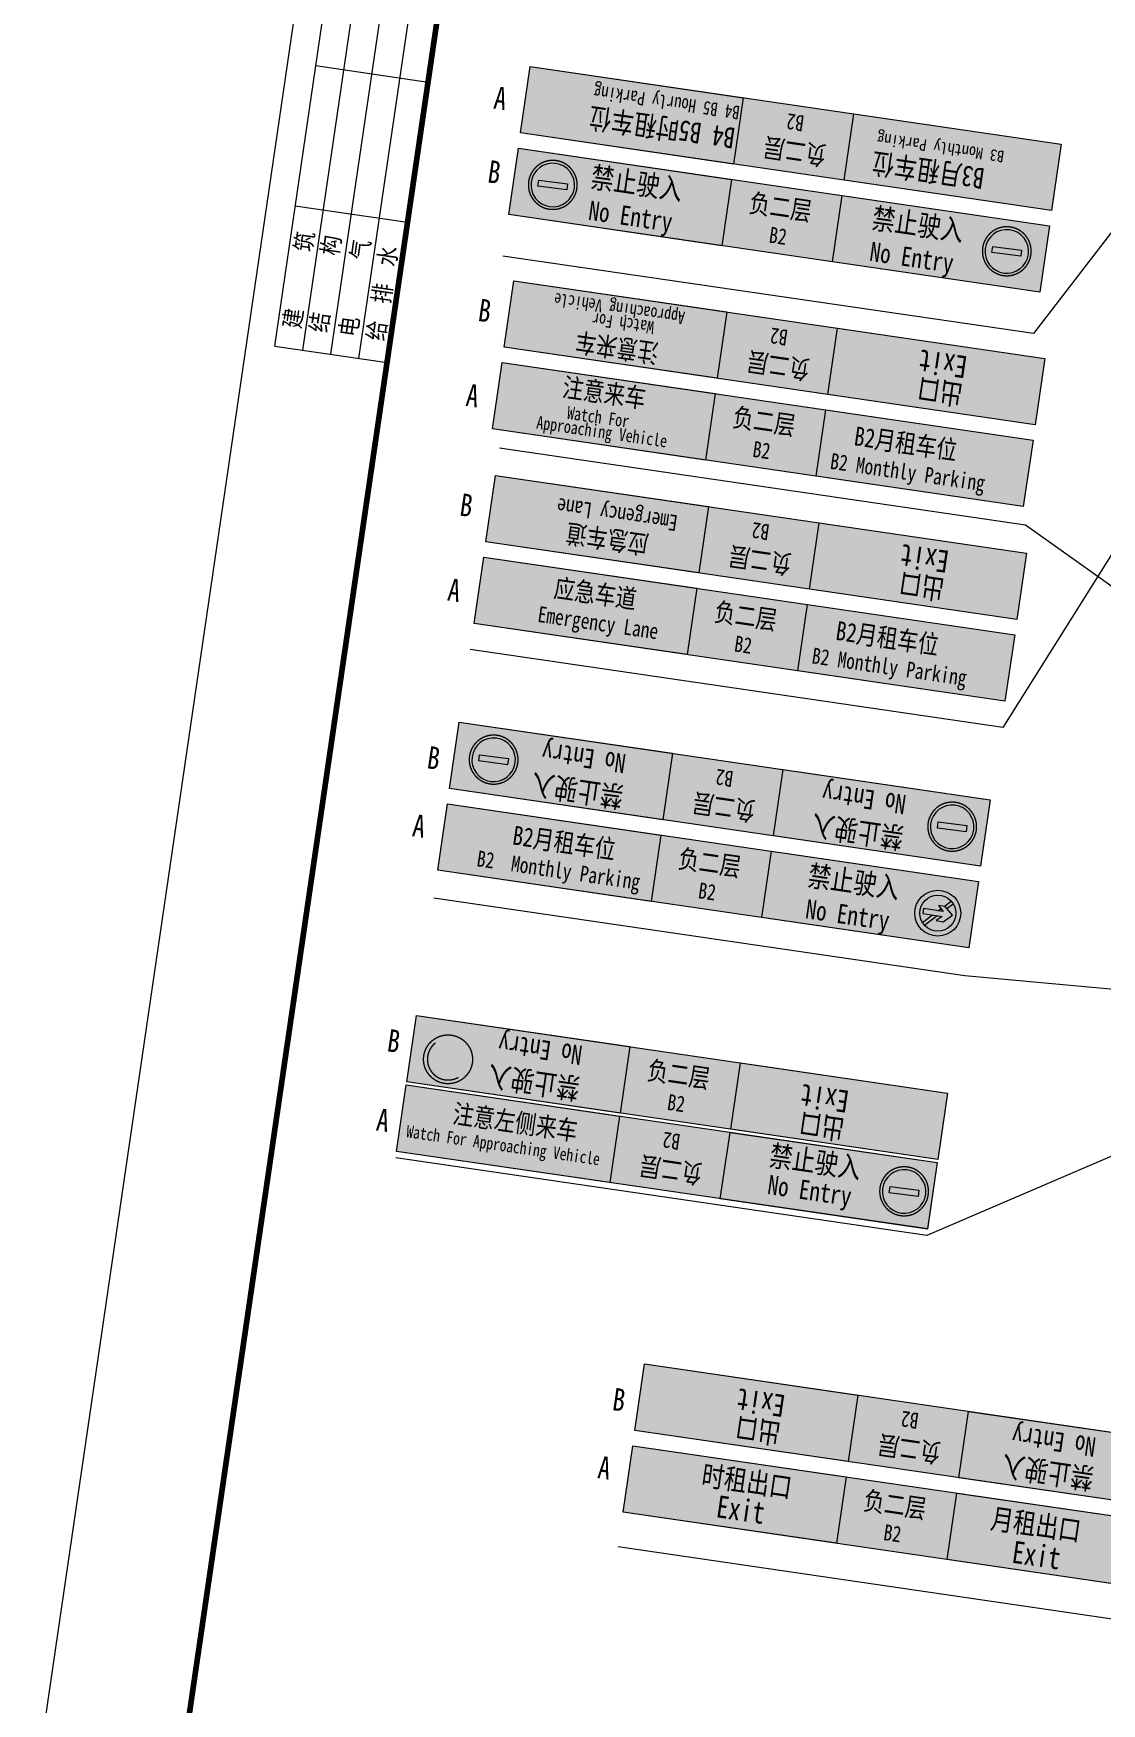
# Model space of a CAD drawing. Header units: inches. Extents: x -414268 to 632271, y -366004 to 318730.
# Drawn here: x 254017 to 310532, y 73429 to 161812 of the extents above; entities that cross this region are included whole.
import ezdxf

# ---------------------------------------------------------------- set-up
doc = ezdxf.new("R2010")
doc.units = ezdxf.units.IN
doc.header["$LTSCALE"] = 1200
doc.header["$MEASUREMENT"] = 0
doc.linetypes.add('DASHED', pattern=[19.05, 12.7, -6.35])
doc.layers.get('0').update_dxf_attribs({"linetype": 'CONTINUOUS', "lineweight": 0})
for name, color, linetype, lineweight in [('0--PAI--', 7, 'CONTINUOUS', 0), ('0--PAI--BLACK', 7, 'CONTINUOUS', 0), ('0--PAI--RED', 1, 'CONTINUOUS', 0), ('0--灯箱字(黄底黑字)', 7, 'CONTINUOUS', 0), ('PUB_TITLE', 7, 'CONTINUOUS', 0)]:
    doc.layers.add(name, color=color, linetype=linetype, lineweight=lineweight)
doc.layers.add('0--灯箱--字', color=7, linetype='CONTINUOUS', lineweight=0, true_color=0xf7f7f7)
doc.styles.add('-宋体', font='simsun.ttc', dxfattribs={"width": 0.8})
doc.styles.add('-文鼎特粗黑简', font='', dxfattribs={"width": 0.5})
doc.styles.add('-黑体', font='simhei.ttf', dxfattribs={"width": 0.8})
doc.styles.add('HZ', font='txt.shx', dxfattribs={"width": 0.8, "bigfont": 'hztxt.shx'})
doc.styles.get('-文鼎特粗黑简').set_extended_font_data('SimHei')

# ---------------------------------------------------------------- blocks, each defined once
blk = doc.blocks.new('_LABEL1')
for p, q in [((-150, 20), (-75, 20)), ((-150, 20), (-150, 0)), ((-125, 20), (-125, 0)), ((-100, 20), (-100, 0)), ((-75, 20), (-75, 0)), ((-75, 20), (-75, 0)), ((-75, 20), (0, 20)), ((-50, 20), (-50, 0)), ((-25, 20), (-25, 0)), ((0, 20), (0, 0)), ((-150, 15), (-75, 15)), ((-75, 15), (0, 15)), ((-150, 10), (-75, 10)), ((-75, 10), (0, 10)), ((-150, 5), (-75, 5)), ((-75, 5), (0, 5)), ((-150, 0), (-75, 0)), ((-75, 0), (0, 0))]:
    blk.add_line(p, q)
at = {"style": 'HZ'}
for s, p in [('建   筑', (-146.45, 15.65)), ('暖  通', (-70.35, 15.73)), ('结   构', (-146.45, 10.91)), ('电   气', (-146.45, 5.65)), ('给 排 水', (-146.45, 0.73))]:
    blk.add_text(s, height=3.509, dxfattribs=at).set_placement(p)
blk = doc.blocks.new('A$C27BC456A')
blk.add_hatch(color=250).paths.add_polyline_path([(14885, 112856), (14885, 114956), (8330, 114956), (8330, 112856)])
at = {"color": 250}
blk.add_lwpolyline([(8330, 114956), (14885, 114956), (14885, 112856), (8330, 112856), (8330, 114956)], dxfattribs=at)
blk = doc.blocks.new('A$C36DA1677')
at = {"layer": '0--PAI--RED'}
h = blk.add_hatch(color=256, dxfattribs=at)
edge = h.paths.add_edge_path()
edge.add_arc((120, 120), 120, 0, 360)
h.paths.add_polyline_path([(200, 103), (200, 137), (40, 137), (40, 103)], flags=16)
at = {"layer": '0--PAI--'}
blk.add_lwpolyline([(200, 103), (200, 137), (40, 137), (40, 103)], close=True, dxfattribs=at)
blk.add_circle((120, 120), 120, dxfattribs=at)
blk = doc.blocks.new('A$C443C2777')
at = {"layer": '0--PAI--', "xscale": 9, "yscale": 9, "zscale": 9}
blk.add_blockref('A$C36DA1677', (0, 0), dxfattribs=at)
blk = doc.blocks.new('A$C01A83D55')
at = {"linetype": 'DASHED', "lineweight": 15, "ltscale": 20, "true_color": 0xeff0f0}
h = blk.add_hatch(color=7, dxfattribs=at)
h.paths.add_polyline_path([(0, 1675, 1), (3350, 1675, 1)])
h.paths.add_polyline_path([(3168, 1685, -1), (182, 1685, -1)], flags=16)
h.paths.add_polyline_path([(2671, 1896), (2671, 1473), (680, 1473), (680, 1896)], flags=0)
at = {"true_color": 0xeff0f0}
blk.add_hatch(color=7, dxfattribs=at).paths.add_polyline_path([(2671, 1473), (2671, 1896), (680, 1896), (680, 1473)])
at = {"linetype": 'DASHED', "lineweight": 15, "ltscale": 20}
blk.add_circle((1675, 1675), 1675, dxfattribs=at)
at = {"xscale": 1.382400000002235, "yscale": 1.382400000002235, "zscale": 1.382400000002235}
blk.add_blockref('A$C443C2777', (182, 192), dxfattribs=at)

msp = doc.modelspace()

# ---------------------------------------------------------------- hatches: boundary and pattern name
for points in [[(291577.7, 158411.1), (280298.8, 160060.6), (279785.2, 156549), (291064.1, 154899.4)], [(290444.5, 150576.1), (290958.1, 154087.7), (279679.2, 155737.3), (279165.6, 152225.7)], [(296297.3, 149720.1), (307258.7, 148117), (307772.3, 151628.6), (296810.8, 153231.8)], [(290710.5, 147071.7), (279431.6, 148721.3), (278918, 145209.7), (290196.9, 143560.1)], [(289577.3, 139236.8), (290090.9, 142748.4), (278812, 144398), (278298.4, 140886.3)], [(295430.1, 138380.8), (306391.5, 136777.7), (306905.1, 140289.3), (295943.6, 141892.4)], [(289740.2, 136774.3), (278461.2, 138423.8), (277947.6, 134912.2), (289226.6, 133262.6)], [(288607, 128939.3), (289120.6, 132451), (277841.6, 134100.5), (277328, 130588.9)], [(294459.7, 128083.3), (305421.2, 126480.2), (305934.8, 129991.8), (294973.3, 131595)], [(287830.4, 123716.2), (276551.5, 125365.8), (276037.9, 121854.1), (287316.8, 120204.6)], [(286697.2, 115881.2), (287210.8, 119392.9), (275931.9, 121042.4), (275418.3, 117530.8)], [(292550, 115025.2), (303511.4, 113422.1), (304025, 116933.8), (293063.5, 118536.9)], [(285059.2, 104681.1), (285572.8, 108192.7), (274293.8, 109842.3), (273780.2, 106330.6)], [(290911.9, 103825.1), (301873.4, 102222), (302387, 105733.6), (291425.5, 107336.7)], [(285022.2, 104514.9), (273743.2, 106164.5), (273229.7, 102652.8), (284508.6, 101003.3)], [(297636.4, 89751.3), (286357.5, 91400.9), (285843.9, 87889.2), (297122.8, 86239.7)], [(296503.2, 81916.3), (297016.8, 85428), (285737.9, 87077.5), (285224.3, 83565.9)], [(302356, 81060.4), (313317.4, 79457.2), (313831, 82968.9), (302869.6, 84572)]]:
    msp.add_hatch(color=250).paths.add_polyline_path(points)
at = {"lineweight": 0, "ltscale": 5}
for points in [[(296916.9, 154043.5), (291064.1, 154899.4), (291577.7, 158411.1), (297430.5, 157555.1)], [(290958.1, 154087.7), (296810.8, 153231.8), (296297.3, 149720.1), (290444.5, 150576.1)], [(296049.7, 142704.1), (290196.9, 143560.1), (290710.5, 147071.7), (296563.2, 146215.8)], [(290090.9, 142748.4), (295943.6, 141892.4), (295430.1, 138380.8), (289577.3, 139236.8)], [(295079.3, 132406.7), (289226.6, 133262.6), (289740.2, 136774.3), (295592.9, 135918.3)], [(289120.6, 132451), (294973.3, 131595), (294459.7, 128083.3), (288607, 128939.3)], [(293169.6, 119348.6), (287316.8, 120204.6), (287830.4, 123716.2), (293683.1, 122860.2)], [(287210.8, 119392.9), (293063.5, 118536.9), (292550, 115025.2), (286697.2, 115881.2)], [(285572.8, 108192.7), (291425.5, 107336.7), (290911.9, 103825.1), (285059.2, 104681.1)], [(290361.3, 100147.3), (284508.6, 101003.3), (285022.2, 104514.9), (290874.9, 103658.9)], [(302975.6, 85383.7), (297122.8, 86239.7), (297636.4, 89751.3), (303489.2, 88895.3)], [(297016.8, 85428), (302869.6, 84572), (302356, 81060.4), (296503.2, 81916.3)]]:
    msp.add_hatch(color=152, dxfattribs=at).paths.add_polyline_path(points)
h = msp.add_hatch(color=1)
h.paths.add_polyline_path([(277234.6, 107335.5, 1), (274674.5, 107709.9, 1)])
h.paths.add_polyline_path([(275278, 108382), (276498.5, 106573.9, -0.9293843)], flags=16)
h.paths.add_polyline_path([(275445.8, 108490.9, -0.8956474), (276662.2, 106688.8)], flags=16)
at = {"layer": '0--PAI--BLACK', "true_color": 0xffffff}
msp.add_hatch(color=7, dxfattribs=at).paths.add_polyline_path([(302147.7, 114806.3), (302636, 115144.2), (302264.9, 115607.8), (301896.2, 115661.7), (302144.9, 115351.1), (301116.5, 115501.5), (301077.8, 115237), (302106.2, 115086.6), (301779, 114860.3)])
at = {"layer": '0--PAI--RED'}
h = msp.add_hatch(color=256, dxfattribs=at)
edge = h.paths.add_edge_path()
edge.add_arc((301865.8, 115256.9), 1215, 261.6794, 621.6794)
edge = h.paths.add_edge_path(flags=16)
edge.add_arc((301865.8, 115256.9), 955.8, 261.6794, 621.6794)
h = msp.add_hatch(color=256, dxfattribs=at)
h.paths.add_polyline_path([(302683.3, 115752.1, 0.0477783), (302574.4, 115898.3), (302197.6, 115617.7), (302264.9, 115607.8), (302348.8, 115503)])
h.paths.add_polyline_path([(301889.9, 115388.4), (302144.9, 115351.1), (302030.9, 115493.5)])
h.paths.add_polyline_path([(301841.7, 115125.3), (301586.7, 115162.6), (301048.3, 114761.6, 0.0477783), (301157.2, 114615.5)])
at = {"layer": '0--灯箱--字'}
for points in [[(282067.2, 157044.6), (282687.6, 157541.2), (282759.7, 158034.6), (282344.1, 157701.8), (282510.7, 158841.4), (282156.8, 158893.1), (281990.1, 157753.6), (281687.2, 158191.4), (281615.1, 157698.1)], [(305910.3, 153592.4), (306530.6, 154089), (306602.8, 154582.4), (306187.2, 154249.6), (306353.8, 155389.2), (305999.9, 155440.9), (305833.2, 154301.4), (305530.3, 154739.2), (305458.1, 154245.9)], [(301248.6, 103946.6), (300752, 104566.9), (300258.6, 104639.1), (300591.4, 104223.5), (299451.8, 104390.1), (299400.1, 104036.2), (300539.6, 103869.5), (300101.8, 103566.6), (300595.1, 103494.4)]]:
    msp.add_hatch(color=256, dxfattribs=at).paths.add_polyline_path(points)
at = {"layer": '0--灯箱--字', "true_color": 0xf7f7f7}
for points in [[(306008.2, 142163.8), (305573.5, 142792.2), (305642.8, 143266.5), (305934.1, 142845.5), (306094.4, 143941.3), (306434.7, 143891.5), (306274.4, 142795.8), (306674.1, 143115.7), (306604.7, 142641.3)], [(305561.9, 139706.1), (305996.6, 139077.7), (305927.2, 138603.4), (305635.9, 139024.4), (305475.7, 137928.7), (305135.4, 137978.4), (305295.6, 139074.1), (304896, 138754.2), (304965.4, 139228.6)], [(278993.6, 136502.9), (279622, 136937.6), (280096.3, 136868.2), (279675.3, 136576.9), (280771, 136416.7), (280721.3, 136076.4), (279625.6, 136236.6), (279945.5, 135837), (279471.1, 135906.4)], [(304853, 131915.1), (304418.2, 132543.5), (304487.6, 133017.9), (304778.9, 132596.9), (304939.1, 133692.6), (305279.5, 133642.8), (305119.2, 132547.1), (305518.9, 132867), (305449.5, 132392.7)], [(278361.6, 132181.3), (278989.9, 132616.1), (279464.3, 132546.7), (279043.3, 132255.4), (280139, 132095.2), (280089.2, 131754.9), (278993.5, 131915.1), (279313.5, 131515.5), (278839.1, 131584.8)], [(304591.5, 129408.6), (305026.3, 128780.3), (304956.9, 128305.9), (304665.6, 128726.9), (304505.4, 127631.2), (304165, 127681), (304325.3, 128776.7), (303925.6, 128456.7), (303995, 128931.1)], [(277626.9, 119693), (277528.3, 118935.3), (277158.8, 118629.8), (277224.9, 119137.5), (276371.5, 118431.8), (276152.3, 118696.9), (277005.8, 119402.5), (276494.7, 119433), (276864.2, 119738.5)], [(274897, 107737.8), (275279, 107260.6), (275658.5, 107205.1), (275402.6, 107524.8), (276279.1, 107396.6), (276318.9, 107668.9), (275442.4, 107797.1), (275779.2, 108030.1), (275399.7, 108085.6)], [(276080.9, 106444.6), (276558.1, 106826.6), (276613.6, 107206.1), (276293.9, 106950.1), (276507.6, 108411.9), (276235.4, 108451.7), (276021.6, 106990), (275788.6, 107326.8), (275733.1, 106947.3)], [(287238.8, 89519.3), (287867.1, 89954.1), (288341.5, 89884.7), (287920.5, 89593.4), (289016.2, 89433.2), (288966.4, 89092.9), (287870.7, 89253.1), (288190.7, 88853.5), (287716.3, 88922.9)], [(286606.7, 85197.8), (287235.1, 85632.6), (287709.5, 85563.2), (287288.5, 85271.9), (288384.2, 85111.7), (288334.4, 84771.4), (287238.7, 84931.6), (287558.6, 84532), (287084.3, 84601.3)]]:
    msp.add_hatch(color=7, dxfattribs=at).paths.add_polyline_path(points)

# ---------------------------------------------------------------- linework, layer by layer
at = {"color": 250}
for points in [[(307878.3, 152440.3), (279785.2, 156549), (280298.8, 160060.6), (308391.9, 155952), (307878.3, 152440.3)], [(291064.1, 154899.4), (279785.2, 156549), (280298.8, 160060.6), (291577.7, 158411.1), (291064.1, 154899.4)], [(291064.1, 154899.4), (279785.2, 156549), (280298.8, 160060.6), (291577.7, 158411.1), (291064.1, 154899.4)], [(279679.2, 155737.3), (307772.3, 151628.6), (307258.7, 148117), (279165.6, 152225.7), (279679.2, 155737.3)], [(279679.2, 155737.3), (290958.1, 154087.7), (290444.5, 150576.1), (279165.6, 152225.7), (279679.2, 155737.3)], [(296810.8, 153231.8), (307772.3, 151628.6), (307258.7, 148117), (296297.3, 149720.1), (296810.8, 153231.8)], [(296810.8, 153231.8), (307772.3, 151628.6), (307258.7, 148117), (296297.3, 149720.1), (296810.8, 153231.8)], [(307011.1, 141101), (278918, 145209.7), (279431.6, 148721.3), (307524.7, 144612.6), (307011.1, 141101)], [(290196.9, 143560.1), (278918, 145209.7), (279431.6, 148721.3), (290710.5, 147071.7), (290196.9, 143560.1)], [(290196.9, 143560.1), (278918, 145209.7), (279431.6, 148721.3), (290710.5, 147071.7), (290196.9, 143560.1)], [(278812, 144398), (306905.1, 140289.3), (306391.5, 136777.7), (278298.4, 140886.3), (278812, 144398)], [(278812, 144398), (290090.9, 142748.4), (289577.3, 139236.8), (278298.4, 140886.3), (278812, 144398)], [(295943.6, 141892.4), (306905.1, 140289.3), (306391.5, 136777.7), (295430.1, 138380.8), (295943.6, 141892.4)], [(295943.6, 141892.4), (306905.1, 140289.3), (306391.5, 136777.7), (295430.1, 138380.8), (295943.6, 141892.4)], [(306040.8, 130803.5), (277947.6, 134912.2), (278461.2, 138423.8), (306554.4, 134315.2), (306040.8, 130803.5)], [(289226.6, 133262.6), (277947.6, 134912.2), (278461.2, 138423.8), (289740.2, 136774.3), (289226.6, 133262.6)], [(289226.6, 133262.6), (277947.6, 134912.2), (278461.2, 138423.8), (289740.2, 136774.3), (289226.6, 133262.6)], [(277841.6, 134100.5), (305934.8, 129991.8), (305421.2, 126480.2), (277328, 130588.9), (277841.6, 134100.5)], [(277841.6, 134100.5), (289120.6, 132451), (288607, 128939.3), (277328, 130588.9), (277841.6, 134100.5)], [(294973.3, 131595), (305934.8, 129991.8), (305421.2, 126480.2), (294459.7, 128083.3), (294973.3, 131595)], [(294973.3, 131595), (305934.8, 129991.8), (305421.2, 126480.2), (294459.7, 128083.3), (294973.3, 131595)], [(304131, 117745.5), (276037.9, 121854.1), (276551.5, 125365.8), (304644.6, 121257.1), (304131, 117745.5)], [(287316.8, 120204.6), (276037.9, 121854.1), (276551.5, 125365.8), (287830.4, 123716.2), (287316.8, 120204.6)], [(287316.8, 120204.6), (276037.9, 121854.1), (276551.5, 125365.8), (287830.4, 123716.2), (287316.8, 120204.6)], [(275931.9, 121042.4), (304025, 116933.8), (303511.4, 113422.1), (275418.3, 117530.8), (275931.9, 121042.4)], [(275931.9, 121042.4), (287210.8, 119392.9), (286697.2, 115881.2), (275418.3, 117530.8), (275931.9, 121042.4)], [(293063.5, 118536.9), (304025, 116933.8), (303511.4, 113422.1), (292550, 115025.2), (293063.5, 118536.9)], [(293063.5, 118536.9), (304025, 116933.8), (303511.4, 113422.1), (292550, 115025.2), (293063.5, 118536.9)], [(274293.8, 109842.3), (302387, 105733.6), (301873.4, 102222), (273780.2, 106330.6), (274293.8, 109842.3)], [(274293.8, 109842.3), (285572.8, 108192.7), (285059.2, 104681.1), (273780.2, 106330.6), (274293.8, 109842.3)], [(291425.5, 107336.7), (302387, 105733.6), (301873.4, 102222), (290911.9, 103825.1), (291425.5, 107336.7)], [(291425.5, 107336.7), (302387, 105733.6), (301873.4, 102222), (290911.9, 103825.1), (291425.5, 107336.7)], [(301322.8, 98544.2), (273229.7, 102652.8), (273743.2, 106164.5), (301836.4, 102055.8), (301322.8, 98544.2)], [(284508.6, 101003.3), (273229.7, 102652.8), (273743.2, 106164.5), (285022.2, 104514.9), (284508.6, 101003.3)], [(284508.6, 101003.3), (273229.7, 102652.8), (273743.2, 106164.5), (285022.2, 104514.9), (284508.6, 101003.3)], [(313937, 83780.6), (285843.9, 87889.2), (286357.5, 91400.9), (314450.6, 87292.2), (313937, 83780.6)], [(297122.8, 86239.7), (285843.9, 87889.2), (286357.5, 91400.9), (297636.4, 89751.3), (297122.8, 86239.7)], [(297122.8, 86239.7), (285843.9, 87889.2), (286357.5, 91400.9), (297636.4, 89751.3), (297122.8, 86239.7)], [(285737.9, 87077.5), (313831, 82968.9), (313317.4, 79457.2), (285224.3, 83565.9), (285737.9, 87077.5)], [(285737.9, 87077.5), (297016.8, 85428), (296503.2, 81916.3), (285224.3, 83565.9), (285737.9, 87077.5)], [(302869.6, 84572), (313831, 82968.9), (313317.4, 79457.2), (302356, 81060.4), (302869.6, 84572)], [(302869.6, 84572), (313831, 82968.9), (313317.4, 79457.2), (302356, 81060.4), (302869.6, 84572)]]:
    msp.add_lwpolyline(points, dxfattribs=at)
at = {"color": 6}
for points in [[(315085.3, 156516.7), (306938, 145923.9), (278844.8, 150032.6)], [(320546.3, 149342.4), (305309.9, 125084.1), (277125.8, 129206.1)], [(319305.4, 126681.4), (306514.5, 135797.5), (278672.7, 139869.5)], [(314072.1, 110956.2), (303295.1, 111943.2), (275202, 116051.9)], [(330541.6, 110759.8), (301285.4, 98201.4), (273192.2, 102310)], [(330695.1, 94437.6), (314232.3, 77438), (284954.3, 81719.9)]]:
    msp.add_lwpolyline(points, dxfattribs=at)
at = {"linetype": 'DASHED', "lineweight": 15, "ltscale": 20}
msp.add_circle((275954.5, 107522.7), 1293.7, dxfattribs=at)
msp.add_arc((275954.5, 107522.7), 1093.7, 128.21234, 299.827953, dxfattribs=at)
at = {"layer": '0--PAI--'}
for points in [[(302197.6, 115617.7), (302574.4, 115898.3)], [(301048.3, 114761.6), (301586.7, 115162.6)], [(301157.2, 114615.5), (301841.7, 115125.3)], [(301889.9, 115388.4), (302030.9, 115493.5)], [(302348.8, 115503), (302683.3, 115752.1)]]:
    msp.add_lwpolyline(points, dxfattribs=at)
msp.add_lwpolyline([(302147.7, 114806.3), (302636, 115144.2), (302264.9, 115607.8), (301896.2, 115661.7), (302144.9, 115351.1), (301116.5, 115501.5), (301077.8, 115237), (302106.2, 115086.6), (301779, 114860.3)], close=True, dxfattribs=at)
for radius in [1215, 955.8]:
    msp.add_circle((301865.8, 115256.9), radius, dxfattribs=at)
at = {"layer": 'PUB_TITLE'}
msp.add_lwpolyline([(254017.2, 68303.4), (272250.9, 192977.1), (448575.2, 167189.5), (430341.5, 42515.8)], close=True, dxfattribs=at)
at = {"layer": 'PUB_TITLE', "const_width": 300}
msp.add_lwpolyline([(261872.4, 70186.5), (427807.2, 45918.3), (445172.6, 164655.2), (279237.9, 188923.4)], close=True, dxfattribs=at)

# ---------------------------------------------------------------- block references
at = {"zscale": 1.68999999998348}
for p, xscale, yscale, rotation in [((349921.2, 342633.1), 1.689999999944121, 1.690000000002328, 171.6793996826179), ((349054, 331293.8), 1.689999999944121, 1.690000000002328, 171.6793996826179), ((348083.6, 320996.3), 1.689999999944121, 1.690000000002328, 171.6793996826179), ((346173.9, 307938.2), 1.689999999944121, 1.69000000000233, 171.679399682618), ((343365.7, 288736.9), 1.689999999944114, 1.690000000002328, 171.679399682624), ((355979.9, 273973.4), 1.689999999944121, 1.690000000002328, 171.6793996826179)]:
    msp.add_blockref('A$C27BC456A', p, dxfattribs=dict(at, xscale=xscale, yscale=yscale, rotation=rotation))
at = {"linetype": 'DASHED', "lineweight": 15, "ltscale": 20, "zscale": 0.7722623999929205}
for p, xscale, yscale, rotation in [((280377.6, 155243.3), -0.7722624006674729, 0.7722624001471557, 172.7000547105083), ((304398.8, 151730.1), -0.7722624006674729, 0.7722624001471557, 172.7000547105083), ((277248.2, 124829.8), -0.7722624006674738, 0.7722624001471556, 172.7000547105084), ((301510.2, 121281.5), -0.7722624006674738, 0.7722624001471556, 172.7000547105084), ((298964.5, 101984.8), -0.772262400667711, 0.7722624001471557, 172.7000547104622)]:
    msp.add_blockref('A$C01A83D55', p, dxfattribs=dict(at, xscale=xscale, yscale=yscale, rotation=rotation))
at = {"layer": 'PUB_TITLE', "xscale": 300.0000000010684, "yscale": 300.0000000010696, "zscale": 300.0000000010631, "rotation": 81.67939968338567}
msp.add_blockref('_LABEL1', (279237.9, 188923.4), dxfattribs=at)

# ---------------------------------------------------------------- texts
at = {"color": 1, "style": '-黑体', "width": 0.8}
for s, p in [('A', (278324.9, 157841.4)), ('B', (277999.6, 153937.9)), ('B', (277493.3, 146603.1)), ('A', (276852.3, 142106.9)), ('B', (276522.9, 136305.7)), ('A', (275881.9, 131809.5)), ('B', (274791.9, 122932.7)), ('A', (274020, 119333.9)), ('B', (272683.3, 107956.5)), ('A', (272110.7, 103764.3)), ('B', (284597.9, 88967.8)), ('A', (283826, 85369))]:
    msp.add_text(s, height=1190.7, rotation=351.6794, dxfattribs=at).set_placement(p)
at = {"layer": '0--灯箱字(黄底黑字)', "color": 7, "true_color": 0xffffff}
for s, height, rotation, style, width, p in [(' B4 B5 Hourly Parking ', 715.551, 171.6794, '-宋体', 0.8, (291810.6, 157900.9)), ('B4 B5时租车位', 1098.5, 171.6794, '-宋体', 0.8, (291199.2, 156796.3)), ('B2', 845, 171.6794, '-宋体', 0.8, (294842.5, 157452.8)), ('B3 Monthly Parking', 615.272, 171.6794, '-文鼎特粗黑简', 0.9, (305412.5, 155583.2)), ('负二层', 1014, 171.6794, '-宋体', 0.8, (296022.2, 155822.7)), ('B3月租车位', 1098.5, 171.6794, '-宋体', 0.8, (304391.5, 154657.6)), ('禁止驶入', 1115.4, 351.6794, '-宋体', 0.8, (283456, 153685.6)), ('No Entry', 1022.45, 351.6794, '-宋体', 0.8, (283339.8, 151956.6)), ('负二层', 1014, 351.6794, '-宋体', 0.8, (291830.2, 152362.6)), ('禁止驶入', 1115.4, 351.6794, '-宋体', 0.8, (298330.6, 151510.2)), ('B2', 845, 351.6794, '-宋体', 0.8, (292897, 150749.1)), ('No Entry', 1022.45, 351.6794, '-宋体', 0.8, (298214.4, 149781.2)), (' Approaching Vehicle', 673.92, 171.6794, '-宋体', 0.8, (288880.2, 147017.5)), ('Watch For ', 673.92, 171.6794, '-宋体', 0.8, (286890.7, 146557.6)), ('注意来车', 1014, 171.6794, '-宋体', 0.8, (287153.2, 145363.1)), ('B2', 845, 171.6794, '-宋体', 0.8, (293975.3, 146113.4)), ('负二层', 1014, 171.6794, '-宋体', 0.8, (295155, 144483.4)), ('Exit', 1170, 171.6794, '-宋体', 0.8, (303482.4, 144712.6)), ('注意来车', 1014, 351.6794, '-宋体', 0.8, (281961.5, 142615.3)), ('出口', 1098.5, 171.6794, '-宋体', 0.8, (303252.8, 143216.5)), (' Approaching Vehicle', 673.92, 351.6794, '-宋体', 0.8, (280234.6, 140960.9)), ('Watch For ', 673.92, 351.6794, '-宋体', 0.8, (282224.1, 141420.9)), ('负二层', 1014, 351.6794, '-宋体', 0.8, (290963, 141023.3)), ('B2月租车位', 1003.86, 351.6794, '-宋体', 0.8, (297393.5, 140024.3)), ('B2', 845, 351.6794, '-宋体', 0.8, (292029.8, 139409.8)), ('B2 Monthly Parking', 842.4, 351.6794, '-宋体', 0.8, (296132, 138778.5)), ('Emergency Lane', 842.4, 171.6794, '-宋体', 0.8, (288141.4, 136302.5)), ('应急车道', 1003.86, 171.6794, '-宋体', 0.8, (286620.5, 135238.1)), ('B2', 845, 171.6794, '-宋体', 0.8, (293005, 135816)), ('负二层', 1014, 171.6794, '-宋体', 0.8, (294184.6, 134186)), ('Exit', 1170, 171.6794, '-宋体', 0.8, (302512.1, 134415.1)), ('应急车道', 1003.86, 351.6794, '-宋体', 0.8, (281509.9, 131993.2)), ('出口', 1098.5, 171.6794, '-宋体', 0.8, (302282.4, 132919.1)), ('负二层', 1014, 351.6794, '-宋体', 0.8, (289992.7, 130725.8)), ('Emergency Lane', 842.4, 351.6794, '-宋体', 0.8, (280659.8, 130676.2)), ('B2', 845, 351.6794, '-宋体', 0.8, (291059.4, 129112.3)), ('B2月租车位', 1003.86, 351.6794, '-宋体', 0.8, (296423.1, 129726.9)), ('B2 Monthly Parking', 842.4, 351.6794, '-宋体', 0.8, (295161.7, 128481)), ('No Entry', 1022.45, 171.6794, '-宋体', 0.8, (283105.7, 108227.3)), ('禁止驶入', 1115.4, 171.6794, '-宋体', 0.8, (282989.5, 106498.3)), ('负二层', 1014, 351.6794, '-宋体', 0.8, (286444.9, 106467.6)), ('Exit', 1170, 171.6794, '-宋体', 0.8, (297224.2, 105843.2)), ('注意左侧来车', 1014, 351.6794, '-宋体', 0.8, (276158, 104173.6)), ('B2', 845, 351.6794, '-宋体', 0.8, (287511.6, 104854.1)), ('出口', 1098.5, 171.6794, '-宋体', 0.8, (296994.6, 104347.1)), ('Watch For Approaching Vehicle', 654.368, 351.6794, '-宋体', 0.8, (273720.9, 103405.6)), ('B2', 845, 171.6794, '-宋体', 0.8, (288287, 103556.6)), ('禁止驶入', 1115.4, 351.6794, '-宋体', 0.8, (292899.3, 101908.8)), ('负二层', 1014, 171.6794, '-宋体', 0.8, (289466.6, 101926.6)), ('No Entry', 1022.45, 351.6794, '-宋体', 0.8, (292815.5, 100401.2)), ('Exit', 1170, 171.6794, '-宋体', 0.8, (293851.3, 89743.5)), ('出口', 1098.5, 171.6794, '-宋体', 0.8, (293621.6, 88247.5)), ('B2', 845, 171.6794, '-宋体', 0.8, (300901.2, 88793)), ('No Entry', 1022.45, 171.6794, '-宋体', 0.8, (310280.9, 87492.9)), ('负二层', 1014, 171.6794, '-宋体', 0.8, (302080.9, 87163)), ('禁止驶入', 1115.4, 171.6794, '-宋体', 0.8, (310179, 85861.5)), ('时租出口', 1098.5, 351.6794, '-宋体', 0.8, (289315, 84995.8)), ('Exit', 1170, 351.6794, '-宋体', 0.8, (290097.9, 83299.7)), ('负二层', 1014, 351.6794, '-宋体', 0.8, (297888.9, 83702.8)), ('月租出口', 1098.5, 351.6794, '-宋体', 0.8, (304609.1, 82700.8)), ('B2', 845, 351.6794, '-宋体', 0.8, (298955.7, 82089.3)), ('Exit', 1170, 351.6794, '-宋体', 0.8, (305744.8, 80893))]:
    msp.add_text(s, height=height, rotation=rotation, dxfattribs=dict(at, style=style, width=width)).set_placement(p)
at = {"layer": '0--灯箱字(黄底黑字)', "color": 7, "true_color": 0xf7f7f7, "style": '-宋体', "width": 0.8}
for s, height, rotation, p in [('No Entry', 1022.45, 171.6794, (285411, 123660.9)), ('B2', 845, 171.6794, (291095.2, 122757.9)), ('禁止驶入', 1115.4, 171.6794, (285294.8, 121931.9)), ('No Entry', 1022.45, 171.6794, (300235.4, 121492.8)), ('负二层', 1014, 171.6794, (292274.9, 121127.9)), ('禁止驶入', 1115.4, 171.6794, (300119.2, 119763.8)), ('B2月租车位', 1003.86, 351.6794, (279322.2, 118898.5)), ('B2  Monthly Parking', 842.4, 351.6794, (277435.7, 117747.2)), ('负二层', 1014, 351.6794, (288082.9, 117667.7)), ('禁止驶入', 1115.4, 351.6794, (294937.4, 116722.3)), ('B2', 845, 351.6794, (289149.7, 116054.2)), ('No Entry', 1022.45, 351.6794, (294821.2, 114993.3))]:
    msp.add_text(s, height=height, rotation=rotation, dxfattribs=at).set_placement(p)

doc.saveas('drawing.dxf')
